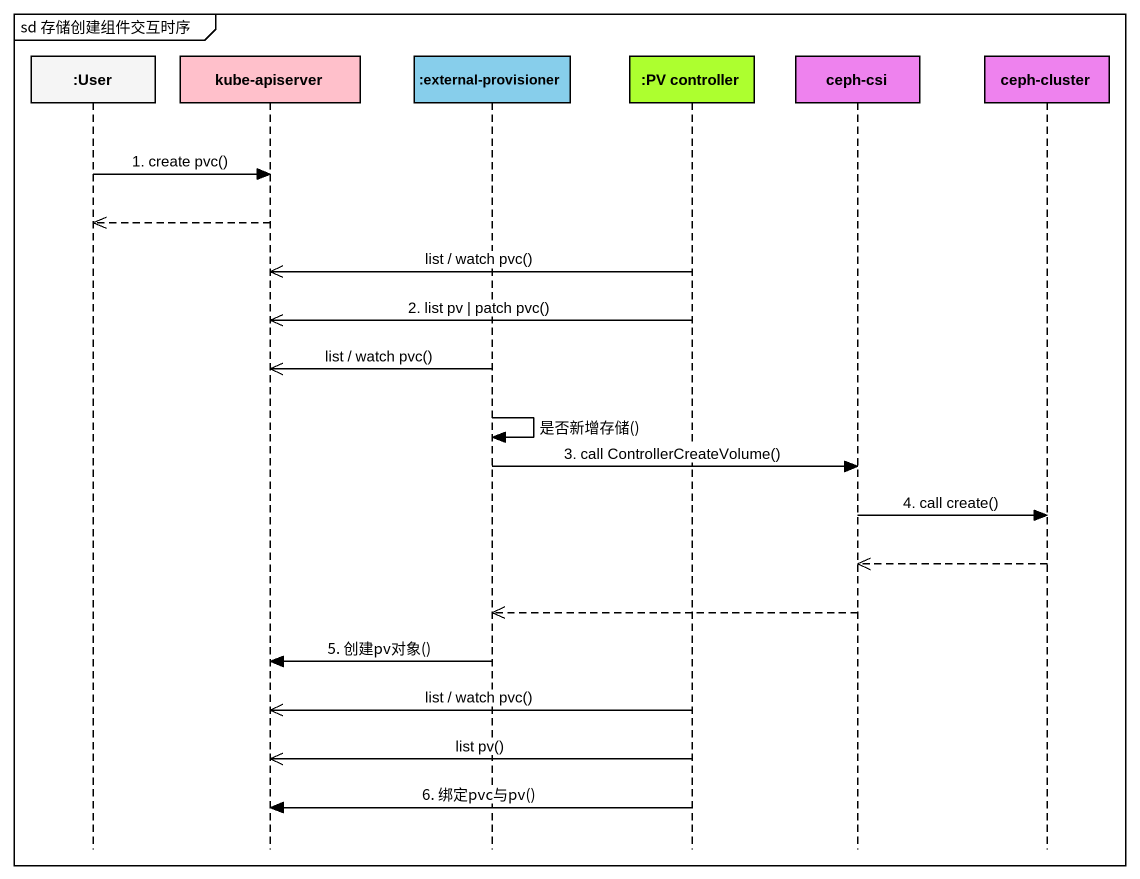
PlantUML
@startuml
mainframe sd 存储创建组件交互时序
hide footbox
participant ":User" as User #F5F5F5
participant "kube-apiserver" as kube_apiserver #FFC0CB
participant ":external-provisioner" as external_provisioner #87CEEB
participant ":PV controller" as PV_controller #ADFF2F
participant "ceph-csi" as ceph_csi #EE82EE
participant "ceph-cluster" as ceph_cluster #EE82EE

User -> kube_apiserver : 1. create pvc()
kube_apiserver -->> User
PV_controller ->> kube_apiserver : list / watch pvc()
PV_controller ->> kube_apiserver : 2. list pv | patch pvc()
external_provisioner ->> kube_apiserver : list / watch pvc()
external_provisioner -> external_provisioner : 是否新增存储()
external_provisioner -> ceph_csi : 3. call ControllerCreateVolume()
ceph_csi -> ceph_cluster : 4. call create()
ceph_cluster -->> ceph_csi
ceph_csi -->> external_provisioner
external_provisioner -> kube_apiserver : 5. 创建pv对象()
PV_controller ->> kube_apiserver : list / watch pvc()
PV_controller ->> kube_apiserver : list pv()
PV_controller -> kube_apiserver : 6. 绑定pvc与pv()
@enduml
